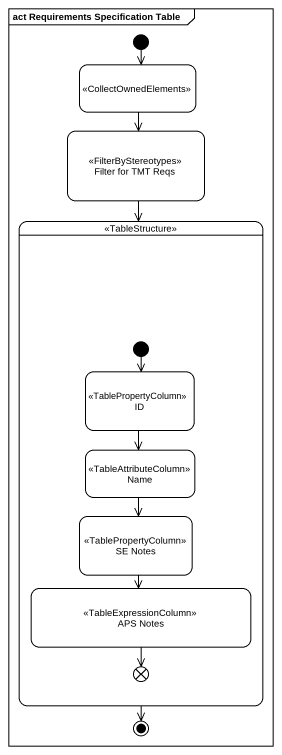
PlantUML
@startuml
mainframe act Requirements Specification Table
hide empty description
state " " as state1 <<CollectOwnedElements>>
state "Filter for TMT Reqs" as Filter_for_TMT_Reqs <<FilterByStereotypes>>
state " " as state2 <<TableStructure>> {
  state ID <<TablePropertyColumn>>
  state Name <<TableAttributeColumn>>
  state "SE Notes" as SE_Notes <<TablePropertyColumn>>
  state "APS Notes" as APS_Notes <<TableExpressionColumn>>
  state flowfinal1 <<end>>
  [*] --> ID
}
[*] --> state1
state1 --> Filter_for_TMT_Reqs
Filter_for_TMT_Reqs --> state2
ID --> Name
Name --> SE_Notes
SE_Notes --> APS_Notes
APS_Notes --> flowfinal1
state2 --> [*]
@enduml
